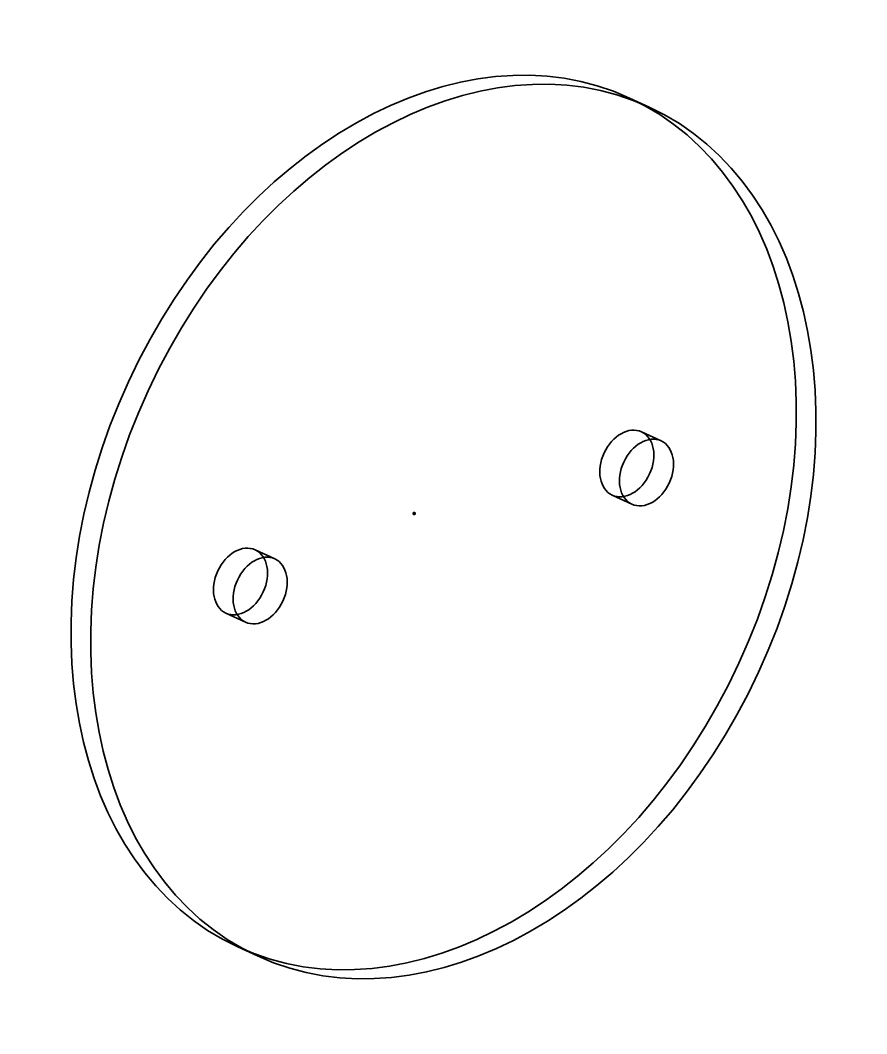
# Model space of a CAD drawing. Header units: millimetres. Extents: x -40 to 46, y -53 to 50.
import ezdxf

# ---------------------------------------------------------------- set-up
doc = ezdxf.new("R2010")
doc.units = ezdxf.units.MM
doc.layers.add('1', color=7, linetype='Continuous', true_color=0xffffff)
doc.layers.add('61', color=7, linetype='Continuous', true_color=0xffffff)

msp = doc.modelspace()

# ---------------------------------------------------------------- linework, layer by layer
at = {"layer": '1', "color": 252, "linetype": 'Continuous', "lineweight": 35}
for p, q in [((23.983731, 41.454293), (21.97961, 42.378779)), ((25.198115, 7.399115), (23.193995, 8.323602)), ((20.21496, 1.865591), (22.219081, 0.941105)), ((-14.202599, -4.639051), (-16.206719, -3.714564)), ((-19.185754, -10.172575), (-17.181633, -11.097061)), ((-17.971369, -44.227752), (-15.967249, -45.152239))]:
    msp.add_line(p, q, dxfattribs=at)
for centre, major_axis in [((2.004121, -0.924487), (19.97549, 43.303266)), ((4.008241, -1.848973), (19.97549, 43.303266)), ((21.704477, 5.094596), (1.489517, 3.229005)), ((23.708598, 4.17011), (1.489517, 3.229005)), ((-17.696236, -6.94357), (1.489517, 3.229005)), ((-15.692116, -7.868056), (-1.489517, -3.229005))]:
    msp.add_ellipse(centre, major_axis=major_axis, ratio=0.718873, dxfattribs=at)
at = {"layer": '61', "color": 23, "linetype": 'Continuous', "lineweight": 70}
msp.add_point((0, 0), dxfattribs=at)

doc.saveas('drawing.dxf')
